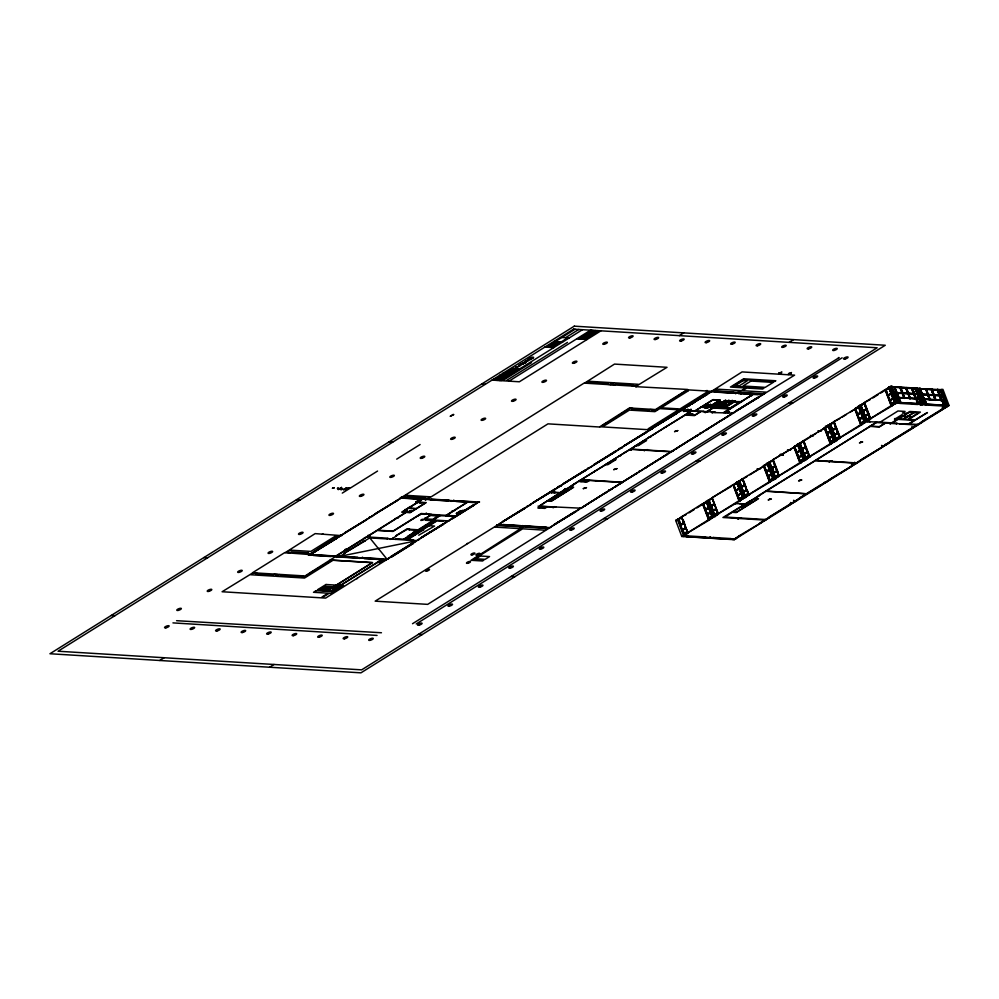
<?xml version="1.0" encoding="UTF-8"?>
<svg xmlns="http://www.w3.org/2000/svg" width="999" height="999" viewBox="0 0 999 999"><rect width="100%" height="100%" fill="white"/><g stroke="black" fill="none" stroke-linecap="round" stroke-linejoin="round"><path stroke-width="1.5" d="M684.814 411.213L687.374 409.615M172.939 622.889L377.048 635.426M341.596 489.722L341.795 488.873M346.228 487.962L343.681 489.56M348.451 488.099L345.891 489.697M329.22 589.273L330.107 588.723M415.097 534.989L410.314 534.69M425.012 525.462L434.577 526.048L418.693 535.214M416.221 623.938L842.107 357.792M590.259 331.531L590.584 330.182L509.003 381.156M556.006 506.693L552.884 507.667L554.532 506.605M682.642 410.077L679.52 411.001L682.692 410.164M690.147 409.777L687.587 411.376M707.729 404.458L703.009 407.405M708.154 411.638L705.032 412.612L725.749 400.162L707.517 411.551M711.325 407.13L719.705 401.835M345.579 549.363L347.727 549.487M565.809 488.636L567.956 488.773M333.903 487.862L333.154 488.261M462.874 510.414L457.904 513.511M565.983 490.984L565.059 490.934M412.437 519.33L412.55 519.268M415.909 501.935L418.206 500.474M692.669 413.873L690.809 415.072L688.835 414.86M724.575 401.898L722.564 403.146L725.012 401.748M510.439 373.114L512.762 371.166L510.439 373.114L508.978 371.403M728.783 403.434L729.857 403.584M527.772 360.015L526.311 360.676M610.851 384.578L606.58 384.178L607.904 383.354L590.771 382.305L589.447 383.129L586.001 382.917L588.648 381.256L613.049 382.754L610.564 384.49M514.385 368.519L507.342 372.914M528.121 360.701L528.121 360.127M692.457 413.961L690.409 413.798L692.669 413.836M729.282 411.688L727.659 412.699M518.856 365.334C517.232 366.733 521.965 365.447 520.929 364.697M446.453 515.509L449.338 515.796M554.245 492.544L551.348 492.045M723.351 405.007L725.511 405.469M526.148 360.776L525.811 361.388L527.934 360.926M423.801 513.661L426.873 513.848M719.917 404.795L722.602 404.957M686.35 532.517L683.691 533.878L687.462 531.818M711.788 516.196L708.566 518.344L711.912 516.246L710.639 512.662L707.267 514.635M714.123 514.885L717.769 512.749M739.422 499.363L742.344 497.24M747.202 494.493C740.334 498.014 752.272 493.444 746.628 490.184L743.244 492.145M717.469 512.774L714.123 514.872L717.557 512.737M740.534 498.663L742.207 497.19M769.417 480.332L772.639 478.171M775.449 476.71L778.321 474.762M799.849 461.313L803.296 459.178M807.754 452.01L809.178 455.769L805.406 457.842L808.753 455.744M830.281 442.307L833.628 440.209L830.269 442.307L828.845 438.536L832.617 436.463L829.083 427.147M834.177 435.202L838.136 433.166L839.61 436.763L835.826 438.836L839.185 436.738M834.053 440.234L830.706 442.332L833.491 440.159M861.126 423.314L864.485 421.228C854.083 426.61 869.492 421.278 862.949 417.182L859.215 419.093M864.61 416.196L868.556 414.148L870.042 417.757L866.258 419.817L869.617 417.719M894.355 402.135L891.133 404.283L894.48 402.185M493.481 380.194L504.507 373.314M546.391 347.14L575.062 329.22M515.521 367.32L519.418 366.233L515.521 367.32L516.146 368.281L516.908 367.807L516.108 366.958M494.955 380.282L505.981 373.401M547.877 347.227L556.693 341.72M528.471 359.952L526.136 361.276L527.734 360.277M496.441 380.382L507.455 373.489M522.04 363.986L523.951 363.411L522.689 364.023M529.333 359.428L531.243 358.853L529.994 359.465M549.35 347.315L558.179 341.808M565.521 337.724L578.758 329.458M512.699 371.016L511.7 371.64L511.301 370.741L514.235 370.055L511.301 370.741M497.914 380.469L508.941 373.576M513.736 370.567L517.482 368.706L513.736 370.567L517.944 369.58M550.836 347.402L559.652 341.895M499.388 380.557L510.414 373.676M552.31 347.502L567.744 337.849M500.874 380.656L582.454 329.682M503.496 380.082L531.48 362.6M506.83 380.282L567.482 342.382M338.211 488.099L337.337 488.536L338.149 488.024M578.458 338.898L592.245 330.282L588.598 331.431L596.915 331.93M580.132 338.998L593.906 330.394M581.793 339.098L595.579 330.494M583.453 339.198L597.24 330.594M343.419 489.847L346.953 487.637M585.114 339.31L598.901 330.694M345.642 489.972L349.163 487.774M600.948 330.819L519.355 381.78L491.995 380.107M342.282 493.106L377.56 471.053M396.703 459.14L420.092 444.53M252.997 572.764L222.103 591.745L325.624 598.101L386.014 560.052M285.177 552.659L315.135 533.616L340.097 535.526M322.265 534.24L322.927 533.828M340.659 535.177C335.302 537.849 345.229 535.102 340.709 535.189M401.511 497.165C396.203 499.787 406.094 497.077 401.561 497.165M310.714 554.195L311.426 554.033M335.539 538.686L336.251 538.523M341.146 535.177L341.858 535.027M365.971 519.667L366.683 519.517M371.566 516.171L372.29 516.008M396.391 500.661L397.115 500.499M401.973 497.19L584.078 383.104L636.588 386.326L635.701 386.875M584.54 383.129L614.51 364.086L667.02 367.307L636.126 386.288M310.776 554.233L314.385 552.01M314.535 551.86L339.697 536.338M341.208 535.214L344.817 533.004M344.967 532.842L370.13 517.32M371.64 516.208L375.249 513.986M375.387 513.836L400.549 498.314M311.089 554.245L314.885 551.873M339.785 536.351L314.198 551.835M341.521 535.239L345.317 532.867M370.217 517.332L344.63 532.829M371.94 516.221L375.736 513.861M400.649 498.326L375.062 513.811M402.085 497.939L402.747 497.602M325.224 555.956L326.061 555.669M679.332 335.639L683.741 332.879M159.778 660.489L164.186 657.729M421.428 498.526L422.09 498.101M419.505 500.611L416.346 501.86L419.493 500.624M408.316 508.316L402.547 511.9L410.202 512.375L415.934 508.791L407.892 508.291M408.753 508.041L417.769 502.397M403.421 511.95C404.058 510.152 410.489 510.377 405.631 512.087M419.767 503.121L421.59 502.634M336.263 555.794L364.935 537.887M366.695 536.788L395.392 518.881M397.152 517.769L405.744 512.4L401.735 512.15L417.395 502.372L425.412 502.872L416.371 508.516L408.329 508.016M334.99 556.93L305.032 575.961L252.522 572.739L284.715 552.622L309.665 554.545M336.688 555.819L365.359 537.912M367.12 536.813L377.235 530.469L392.944 531.431L421.178 513.798L455.706 515.921M395.754 518.893L377.672 530.194L393.019 531.131L421.241 513.498L431.718 514.448M397.515 517.794L406.118 512.425L410.127 512.674L426.223 502.609L417.832 502.097L421.728 499.413L416.296 503.059M428.034 498.788L547.989 423.851L599.475 427.01L629.445 407.967L655.419 409.565L687.612 389.46L636.026 386.675M407.455 512.137L409.74 511.975M408.166 511.888L411.476 510.477L409.303 512.25M331.868 560.214L311.276 572.315L304.745 577.16L301.785 576.972L303.109 576.148L299.65 575.936L298.326 576.76L281.206 575.711L282.53 574.887L279.071 574.675L276.423 576.323L304.533 578.046L332.967 560.277M336.488 557.405L338.698 556.031M344.767 553.496L338.861 557.005L356.531 558.091L357.679 557.38L339.997 556.293M365.01 540.721L369.767 537.874L386.763 558.891M421.753 513.836L417.869 515.871M423.139 513.948L423.888 513.648M424.263 514.423L426.473 513.049M426.336 514.135L427.097 513.836M359.74 558.079L360.564 557.754L336.7 556.281M392.607 538.374L396.728 535.801M407.567 529.158L395.991 535.751L406.643 529.095L423.651 530.144L408.903 529.845L409.777 529.295M425.574 518.156C425.262 519.842 417.532 521.728 422.165 519.305L449.051 520.954L445.916 521.977L447.564 520.916M425.761 518.031L430.082 515.534M425.449 520.267L443.568 521.378M395.292 539.448L396.391 538.761L413.524 539.81L412.425 540.496L392.058 539.098M319.692 590.297L320.354 589.885M416.071 530.282L421.903 530.744M432.467 519.942L439.523 515.534M320.404 590.284L325.811 586.913M412.612 532.754L416.383 530.407M433.204 519.992L440.259 515.584M407.555 536.413L417.12 530.444M418.094 529.807L431.993 521.128M322.477 589.909L324.837 588.436M417.794 530.481L403.858 539.06L408.304 539.235M418.931 529.757L432.53 521.253M323.214 589.959L327.247 587.387M404.882 539.023L418.481 530.531M419.617 529.795L433.216 521.303M323.888 589.997L327.859 587.524M405.569 539.073L419.168 530.569M420.292 529.832L433.903 521.341M324.575 590.047L328.546 587.562M406.243 539.11L419.842 530.619M420.979 529.882L434.577 521.378M325.262 590.084L329.233 587.612M406.93 539.148L420.529 530.656M421.665 529.92L435.264 521.428M325.999 590.134L329.97 587.649M407.617 539.198L421.216 530.694M422.277 530.057L436.163 521.378L431.843 521.216M330.594 587.549L331.281 587.237M446.166 515.334L467.295 502.135M326.685 590.172L330.644 587.699M408.154 539.323L422.04 530.644M467.657 502.16L445.604 515.909L429.245 515.359M327.36 590.222L331.331 587.737M327.897 590.347L332.155 587.687M332.729 587.337L372.177 562.687L330.207 560.114M332.505 587.662L372.577 562.562L330.432 559.977M332.754 587.674L333.191 587.362A5.357 1.598 -20.8 0 1 340.284 585.152L331.031 590.946M446.915 516.271L449.125 514.885M449.937 515.571L449.051 516.121L454.832 516.471M331.755 590.659L336.538 587.899L324.937 587.187M336.875 587.574L381.655 559.59M456.456 513.548L461.188 510.589L456.331 513.536L459.165 513.586M458.991 513.698L464.56 510.227M387.35 558.928L416.108 541.021M417.769 539.91L446.528 522.015M448.201 520.904L476.96 503.009M387.637 558.941L393.169 555.806M416.421 541.071L411.688 544.23M418.069 539.935L446.853 522.065M448.489 520.929L477.285 503.059M391.895 556.605L412.974 543.431M356.83 578.771L357.492 578.346M706.355 390.846L707.017 390.434M405.931 581.78L406.593 581.368M466.795 543.756L467.457 543.344M558.004 486.725L558.666 486.313M618.856 448.701L619.517 448.289M679.72 410.676L680.381 410.264M789.148 342.382L793.568 339.623M269.605 667.232L274.013 664.472M497.352 525.137L375.174 601.148L427.684 604.37L548.938 528.309M527.872 506.131L499.138 524L528.221 506.156M558.304 487.125L529.57 504.994L558.653 487.15M560.002 485.989L588.736 468.106M591.046 466.908L619.155 449.1M620.854 447.964L649.587 430.094M651.286 428.946L680.019 411.076M681.718 409.94L710.439 392.07M712.112 390.959L742.082 371.915L794.592 375.149L763.698 394.13M560.127 486.026L589.073 468.131M590.546 467.008L619.505 449.125M620.978 448.002L649.937 430.119M651.41 428.996L680.356 411.101M681.83 409.977L710.789 392.095M551.398 493.144L553.596 491.77M683.703 410.577L684.402 410.264M554.907 492.257L553.995 492.832L555.357 492.607M683.803 411.6L688.111 409.14M687.324 411.663L690.858 409.465M538.036 506.143L581.53 508.216L578.409 509.228L580.107 508.129M564.348 490.059L560.277 492.607L551.098 492.032M539.81 505.656L580.968 479.932L622.315 482.517M691.033 411.151L581.406 479.657L622.702 482.267M540.172 505.681L544.655 502.622M550.349 499.325L569.505 487.35L572.802 487.562L551.411 500.924L547.739 500.699M605.881 464.622L594.043 471.765M644.78 450.224L630.357 449.338L624.475 452.759M636.313 445.616L630.794 449.063L645.217 449.937M685.701 414.76L691.458 411.176M582.517 480.032L579.87 481.68L586.888 482.117L589.535 480.469M552.422 499.15L566.158 490.559M629.395 449.937L631.905 449.425L629.482 449.887M688.586 414.935L690.459 413.836M695.067 410.789L713.074 399.637L720.167 400.075L707.554 407.954L704.757 407.792L710.314 404.32M695.441 410.814L713.036 399.825M704.982 407.804L710.689 404.333M547.502 506.73L544.855 508.379L537.824 507.954L540.471 506.293L553.721 507.117M700.237 411.713L694.505 415.297L685.326 414.735M700.611 411.738L694.43 415.596L684.889 415.01M707.329 407.942L719.942 400.062M703.596 411.313L690.172 411.101L712.299 411.85L711.413 412.4M520.229 526.935L522.427 525.561M721.665 401.923L713.161 407.392M595.754 480.844L597.24 480.931M707.142 411.538L710.888 409.19M737.974 392.245L740.621 390.597L716.221 389.098L713.573 390.746L738.423 392.407M523.076 527.022L471.041 560.289L482.505 560.988L483.828 560.164L473.476 559.527L522.652 528.808L544.83 530.169L547.477 528.521L522.627 526.848M723.413 401.81L721.428 403.059L722.464 403.309M717.382 405.931L716.271 406.618L718.406 405.994M738.398 392.932L737.574 393.269L762.112 394.393L737.986 393.007M725.786 400.999L729.357 400.874L718.381 407.729M738.623 393.706L740.833 392.332M720.192 405.544L722.389 404.17M726.723 401.461L728.933 400.087M718.756 407.754L729.732 400.899L732.292 401.398M723.626 405.756L725.836 404.383M730.157 401.673L732.367 400.299M712.225 413.074L714.435 411.7M730.706 402.122L728.308 403.621L729.832 403.796M714.859 412.612L733.678 413.161L730.544 414.185L732.192 413.111M724.824 406.381L722.552 406.968L725.386 406.268M729.882 403.571L731.867 402.335M778.608 373.963L780.231 372.939M780.231 372.939L781.867 371.928M734.29 401.898L725.024 407.679L730.219 408.004L739.485 402.222L733.815 401.81M735.988 401.948L740.746 401.81M540.009 527.047L533.841 526.873M723.563 412.537L753.533 393.868M742.22 401.173L753.87 393.881M724.312 412.587L742.532 401.198L741.82 401.148M725.411 412.649L727.584 411.426M725.661 412.575L729.495 411.563L727.634 412.787M788.223 374.55L791.483 372.515M548.164 527.897L548.913 527.597L524.912 526.123M550.262 527.172L579.02 509.265M609.452 490.259L581.256 508.166M611.176 489.148L639.884 471.253M641.608 470.142L670.304 452.235M672.04 451.123L700.736 433.229M702.472 432.117L731.168 414.223M732.829 413.099L761.588 395.204M381.443 632.754L176.573 620.691M550.549 527.197L579.345 509.315M580.844 508.166L584.665 505.969M585.077 505.669L591.458 501.498M592.057 501.311L598.389 497.177M598.988 496.978L605.369 492.819M606.156 492.495L609.765 490.284M611.276 489.16L636.388 473.439M615.509 486.65L622.265 482.48M622.477 482.292L628.821 478.159M629.407 477.972L636.163 473.788M636.588 473.489L640.197 471.266M645.516 467.944L641.982 469.942M645.928 467.644L652.697 463.461M652.909 463.286L659.615 459.14M659.839 458.953L666.595 454.782M667.007 454.47L670.616 452.26M672.127 451.136L675.948 448.938M676.36 448.638L683.116 444.455M683.341 444.28L689.672 440.147M690.272 439.947L697.027 435.764M697.439 435.464L701.048 433.254M702.559 432.13L706.368 429.932M706.793 429.62L713.548 425.449M713.761 425.262L720.104 421.128M720.691 420.941L727.459 416.758M727.871 416.458L731.48 414.235M733.116 413.124L761.912 395.254M611.688 489.16L611.313 489.098M701.111 433.279L700.399 433.441M731.543 414.273L730.831 414.435M780.569 454.607L783.216 454.92M732.804 539.597L736.051 538.586L734.29 539.685L681.78 536.463L675.661 520.367L678.908 519.355M687.986 533.179L681.405 516.908L702.484 503.733L703.621 503.958L706.805 501.985M709.34 500.337L706.093 501.348L712.437 517.619M718.418 514.173L711.837 497.889L732.916 484.727L734.053 484.952L737.225 482.967M743.281 498.626L736.525 482.342L739.76 481.331M748.838 495.154L742.269 478.883L764.31 465.771M768.718 462.225L774.824 478.321L776.31 478.421L774.55 479.52L773.064 479.433L766.945 463.336L770.192 462.325M794.68 446.603L800.848 462.862L778.808 475.974L772.689 459.865L794.729 446.765M799.138 443.219L805.256 459.315L806.73 459.403L804.969 460.502L803.496 460.414L797.377 444.318L800.624 443.306M809.702 457.142L803.121 440.859L825.162 427.747M829.57 424.213L835.688 440.309L837.162 440.397L835.401 441.496L833.915 441.408L827.809 425.312L831.056 424.3M840.122 438.124L833.553 421.853L855.594 408.741M861.2 405.719L860.002 405.194L858.228 406.293L864.347 422.39L867.781 421.391M870.129 419.093L863.973 402.834L885.052 389.672L886.063 389.847M888.66 387.287L891.907 386.276L898.026 402.372L896.253 403.471L894.779 403.384L888.66 387.287L891.907 386.276M763.598 465.721L767.394 463.361L773.513 479.458L769.717 481.83L763.598 465.721L767.282 463.773M858.678 406.331L854.882 408.691L861.001 424.787L864.797 422.427L858.94 406.93L854.932 408.803M678.196 519.418L681.867 517.082M703.071 503.883L706.318 501.51M708.628 500.412L712.524 497.939M733.503 484.877L737.387 482.392L742.994 497.152M739.06 481.406L742.944 478.921M763.923 465.859L767.819 463.386M769.48 462.387L773.376 459.915L777.959 471.99M794.355 446.853L798.251 444.368L803.858 459.128M805.644 458.091L800.012 443.269L803.808 440.896M824.787 427.847L828.671 425.362M830.344 424.375L834.227 421.89L839.834 436.65M855.206 408.828L858.878 406.493M860.763 405.357L864.659 402.884M889.535 387.337L885.638 389.822L891.37 404.52M678.333 519.48L681.73 517.507M686.325 514.497L681.405 516.908M688.96 512.849L694.23 509.552M696.865 507.904L706.593 501.973M708.753 500.462L712.15 498.501M731.243 486.426L711.837 497.889M733.628 484.927L737.025 482.954L738.536 486.925M739.185 481.456L742.582 479.483L744.929 484.84M744.542 478.121L747.177 476.473M749.812 474.825L767.457 463.948M769.617 462.45L773.014 460.477M793.418 447.577L772.689 459.865M794.48 446.903L797.876 444.93M800.037 443.431L803.433 441.458M805.394 440.097L815.933 433.516M818.568 431.868L823.838 428.571M824.912 427.897L828.308 425.924M833.865 422.452L830.469 424.425L834.065 422.465M839.784 418.618L833.553 421.853M842.419 416.97L846.365 414.498M850.324 412.025L854.27 409.565M855.344 408.891L858.516 406.905M864.297 403.446C858.153 403.084 862.624 415.122 866.083 408.728L866.633 408.803M870.204 399.6L863.973 402.834M872.839 397.964L878.109 394.667M880.743 393.019L884.702 390.547M889.16 387.899C880.331 392.482 891.158 388.224 888.885 387.45L895.429 403.571M677.659 520.129L678.358 519.83M708.341 500.387L711.925 498.476M742.407 479.308L738.773 481.381M803.646 441.471L799.912 443.381M824.5 427.809L828.508 425.936M860.976 405.606L864.497 403.459M891.795 387L891.071 386.925M893.918 387.212L894.754 386.813M891.283 387.312L894.492 387.063L890.921 387.025M771.628 467.732L775.349 465.834M802.047 448.726L805.781 446.828M836.213 427.809L832.904 429.745M857.354 414.173L861.076 412.275L857.404 414.61L859.165 419.255L862.811 417.132M714.16 503.783L711.151 505.944M739.035 488.249L736.013 490.409M744.592 484.777L741.57 486.938M769.467 469.243L766.445 471.403M775.024 465.771L772.052 467.769M799.887 450.224L796.877 452.385M805.444 446.753L802.472 448.751M830.319 431.218L827.297 433.379M835.876 427.747L832.854 429.907M860.751 412.212L857.304 414.348L855.768 408.916M866.308 408.741L863.286 410.901M891.17 393.194L888.161 395.354M900.024 387.749L900.611 387.162L904.782 398.139M683.94 522.814L680.394 525.212L682.205 529.682L685.938 527.772L681.555 517.332M708.815 507.267L705.694 509.69M709.178 500.487L710.764 505.756L714.372 503.796L710.826 506.193L712.637 510.664L716.233 508.716L712.587 510.839M739.235 488.261L736.251 490.734M769.667 469.255L766.683 471.728M775.224 465.784L772.239 468.256M802.659 449.25L805.656 446.765M833.091 430.232L836.076 427.759M866.508 408.753L862.961 411.138L866.695 409.24L863.099 411.201L864.772 415.621L860.863 405.244M900.723 387.437L899.987 387.849L901.997 393.144L902.846 392.844L900.324 387.874L904.407 388.124M680.519 525.262L684.128 523.301L680.731 525.274M710.951 506.256L714.547 504.295L711.151 506.268M735.826 490.709L739.422 488.748L736.026 490.721L737.724 495.142M741.383 487.237L744.979 485.277L741.583 487.25L743.281 491.67M766.258 471.703L769.63 469.73M771.815 468.231L775.411 466.271L772.015 468.244L773.713 472.664M796.678 452.684L800.286 450.736L796.89 452.697M802.234 449.213L805.881 447.102M827.11 433.678L830.706 431.718L827.309 433.691M832.666 430.207L836.263 428.246L832.866 430.219M857.542 414.672L861.188 412.55M887.961 395.654L891.57 393.706L888.173 395.666M709.003 507.767L705.594 509.74L707.292 514.16M766.458 471.715L769.854 469.742M802.447 449.225L805.843 447.265M857.741 414.685L861.138 412.712M893.368 392.982L896.677 392.844M915.908 399.163L911.55 388.186L912.237 387.887L918.356 403.983L921.54 404.17L915.421 388.074L891.383 386.601L895.004 396.253L893.993 392.782M895.953 392.769L896.865 392.37L894.704 387.362L900.261 387.687L902.247 392.994L896.715 392.657M896.977 392.482L897.926 396.815M896.14 393.269L896.965 392.644L914.26 393.656M896.54 393.181L897.164 392.982L898.85 397.402L898.039 398.064M906.38 387.525L910.039 398.801L905.693 387.824L910.039 398.801M905.756 388.199L906.48 387.799M773.488 472.652L777.222 470.741M803.92 453.633L807.642 451.735M838.074 432.729L834.764 434.652M864.772 415.621L868.506 413.711M685.801 527.722L682.579 529.87M710.676 512.187L707.454 514.335M741.108 493.169L737.886 495.317M743.019 491.82L746.665 489.697L743.481 491.683M767.881 476.286L771.528 474.163M777.085 470.691L773.913 472.677M798.313 457.28L801.96 455.157L798.788 457.13M807.517 451.685L804.345 453.658M828.745 438.261L832.392 436.138L828.783 438.099L826.985 433.628L830.519 431.231L826.922 433.191L825.336 427.922M837.949 432.667L834.727 434.815M868.368 413.661L865.146 415.809M893.243 398.126L890.022 400.274M682.255 530.119L686.038 528.046L687.012 530.619M707.13 514.572L710.913 512.512M737.562 495.566L741.333 493.506M807.329 451.985L803.97 454.07L807.504 452.16M859.277 419.53L862.624 417.432M864.834 416.059L868.606 413.986L865.072 404.67M889.697 400.512L893.056 398.426M682.392 530.169L685.789 528.196M716.221 509.19L712.474 511.251M737.687 495.616L741.083 493.656L742.432 497.202L738.985 499.338M768.119 476.61L771.515 474.637M777.072 471.166L773.676 473.139L777.322 471.016M801.947 455.631L798.201 457.679M832.367 436.625L828.621 438.673M834.527 435.114L837.924 433.154M859.402 419.58L862.799 417.607M864.959 416.108L868.356 414.135M889.834 400.574L893.231 398.601M681.942 529.982L685.564 528.184M716.47 509.04L712.687 511.101L715.996 509.178M807.704 452.172L803.758 454.208M829.395 438.611L832.155 436.6M859.053 419.667L862.999 417.619M889.485 400.649L893.431 398.613M899.624 401.561L896.94 401.411L895.853 397.689M902.184 393.631L902.909 393.219M902.522 393.656L904.707 397.752L903.983 398.164M911.887 388.586L915.346 388.336L914.797 388.761M897.939 397.802L895.641 397.302M914.172 388.861L917.419 387.849L923.538 403.946L921.777 405.045L920.291 404.957L922.052 403.846L915.946 387.749M907.766 393.494L908.491 393.082M683.691 533.878L687.137 531.743M708.566 518.344L712.012 516.208M744.542 495.866L747.989 493.731M774.974 476.848L778.421 474.712M805.406 457.842L808.853 455.706M835.826 438.836L839.272 436.7M860.701 423.289L864.147 421.153M866.258 419.817L869.704 417.682M891.133 404.283L894.58 402.147M908.091 393.681L908.615 393.206L906.093 388.224L910.239 388.474M940.933 399.45L937.062 389.747L937.761 389.448L943.868 405.544L947.052 405.744L940.933 389.647L916.395 388.486L917.082 388.174M684.115 533.903L687.337 531.755M712.337 516.271L708.99 518.369L702.971 503.608L709.502 519.73M717.894 512.799L714.547 514.897L708.953 500.162M742.769 497.265L739.035 499.163M748.189 493.743L744.967 495.891L739.372 481.156M773.201 478.259L769.842 480.344L764.247 465.621M800.274 461.338L803.071 459.165M805.831 457.867L809.178 455.769M836.25 438.861L839.61 436.763M870.042 417.757L866.682 419.842L860.663 405.082L867.207 421.203M891.558 404.308L894.904 402.21M907.954 393.993L908.678 393.581M908.291 394.006L910.476 398.114L909.752 398.526M916.545 388.861L917.194 388.449M896.69 401.561L899.974 401.523L899.362 401.723M940.346 390.222L916.582 388.499L917.307 388.561M896.665 401.673L899.974 401.523M681.78 536.463L896.54 402.285L949.05 405.507L942.931 389.41L941.458 389.323L947.576 405.419L945.803 406.518L947.289 406.605M743.081 498.464L739.285 500.836L733.179 484.74L736.962 482.367L742.794 497.352M904.37 397.739L902.609 394.742M688.211 533.041L684.415 535.414L678.096 519.155L684.215 535.252M709.29 519.867L713.074 517.507M718.631 514.035L714.847 516.396L708.528 500.137M743.506 498.489L739.71 500.861L733.391 484.602L739.997 500.874L717.956 513.986M745.266 497.39L749.063 495.017M770.142 481.855L773.938 479.483L768.331 464.722M779.495 476.011L775.699 478.384L769.38 462.112L775.499 478.209M804.357 460.464L800.574 462.837L794.455 446.74M806.131 459.365L809.914 456.993L804.32 442.245M830.993 443.831L834.789 441.458L831.218 432.067M840.346 437.987L836.55 440.359L830.444 424.263M865.221 422.452L861.425 424.825L855.306 408.716M866.982 421.353L870.778 418.981L865.171 404.22M891.857 405.806L895.641 403.434M919.43 388.773L920.079 388.361L926.198 404.458L923.014 404.27M683.254 536.55L685.027 535.452L682.479 528.746M920.266 388.374L916.795 388.886M919.979 389.073L922.502 394.056L921.59 394.455M913.635 393.856L914.36 393.444M913.748 393.968L914.659 393.569M869.53 421.853L870.216 421.541L866.108 421.291L860.002 405.194M900.998 402.697L899.05 397.565L897.901 398.276L899.849 403.409L900.998 402.697L918.68 403.783L916.732 398.651L915.584 399.363M914.847 394.068L917.269 394.38L918.918 398.813L898.588 397.565M916.932 394.168L913.823 394.343L915.496 398.763L916.12 398.564L898.813 397.502M926.235 389.011L922.739 389.248M918.805 394.18L917.806 389.885M875.948 421.903L875.062 422.452L885.126 423.064L879.395 426.648L870.591 426.111L876.385 422.527M758.89 495.641L732.629 512.05L736.3 512.275L757.692 498.913L754.395 498.701L748.513 502.122M875.961 422.502L815.684 460.414L830.107 461.301M921.652 394.83L922.464 394.155L942.594 395.454L940.583 390.159L937.899 390.01M922.065 394.742L939.872 395.492M742.632 507.067L749.238 502.934M915.796 398.888L916.52 398.489M922.177 394.867L924.362 398.963L923.825 399.388C931.905 406.069 914.51 401.698 925.499 403.084L922.689 402.909M931.205 389.398L931.892 389.086M931.28 389.772L932.005 389.36M916.707 398.976L919.13 399.288L920.454 402.847L917.794 402.684M880.107 422.152L897.964 410.989L905.057 411.426L902.447 413.049L906.892 413.324M918.68 398.963L919.305 398.763L916.495 398.589M920.454 399.175L923.963 399.051L919.754 388.686M927.522 394.705L928.246 394.305M920.641 399.188L919.505 394.355M927.634 394.817L928.358 394.418M927.709 395.204L928.433 394.792M928.546 394.905L932.117 395.467M933.403 395.179L934.127 394.767L931.605 389.797L937.137 390.134L937.949 389.46L944.055 405.557M937.137 390.134L938.049 389.735M920.329 403.109L918.031 402.634L918.031 404.308L912.424 387.887L911.625 388.561L913.136 392.532M944.192 405.344L926.523 404.258L925.374 404.982L943.044 406.056L944.192 405.344L942.244 400.212L924.574 399.125L923.426 399.85L924.887 403.696M924.437 399.338L921.103 399.425M940.284 390.06L940.933 389.647M918.68 403.783L917.532 404.495L899.849 403.409M920.216 402.997L918.019 402.622M895.616 418.668L902.222 414.535M933.291 395.067L934.015 394.655M934.015 395.129L933.478 395.554L935.151 399.975L935.776 399.775M707.292 538.024L710.539 537.012L708.778 538.111M739.485 517.919L737.724 519.018L740.971 518.006M892.407 422.914L898.076 419.368L914.122 420.354M929.382 399.625L930.219 399.325M893.106 422.952L889.859 423.963L909.864 411.476L920.379 412.112L908.703 419.418L915.009 419.805M930.106 399.687L925.948 388.723L929.607 400.012L930.294 399.7L926.123 388.736L926.772 392.083M922.689 404.595L916.907 388.161M904.107 416.458L904.794 416.146L903.358 416.059L909.452 412.25L913.71 412.562M910.638 412.375L911.338 412.063M939.147 395.429L939.872 395.017M940.171 395.142L939.372 395.816L942.544 396.004M914.222 412.237L903.271 419.081L898.95 418.818L902.921 416.333L904.295 416.471M914.584 412.262L903.645 419.105L907.966 419.368L911.925 416.895L910.426 416.845L912.374 416.62L918.468 412.812L914.085 412.587M896.303 423.751L897.189 423.201L875.761 421.89M935.451 400.099L934.315 395.254L928.283 395.067M942.444 395.729L940.134 395.242M941.52 400.012L939.634 395.554M941.095 400.936L942.244 400.212M944.305 400.649L942.007 400.149M944.38 401.024L944.917 400.599L921.253 399.15M945.841 404.682L943.543 404.195L946.353 404.37M764.997 519.48L763.236 520.579L764.722 520.679L949.05 405.507M917.144 424.425L915.384 425.524L916.857 425.624M735.102 538.523L738.898 536.151M759.977 522.989L763.76 520.616M765.609 519.517L769.392 517.145M790.471 503.983L794.267 501.61M795.953 500.499L799.737 498.126M820.816 484.965L824.612 482.592M826.535 481.506L852.11 466.009M851.41 465.959L855.206 463.586M856.967 462.487L882.529 446.99M881.842 446.953L885.638 444.58M887.312 443.469L891.108 441.108M912.187 427.934L915.983 425.562M917.744 424.463L921.54 422.09M942.619 408.928L946.403 406.556M735.526 538.548L739.322 536.176M760.401 523.014L764.185 520.641M766.033 519.542L769.817 517.17M790.896 504.008L794.692 501.635M796.378 500.524L800.162 498.164M821.24 484.99L825.037 482.617M887.736 443.506L891.533 441.133M912.611 427.959L916.408 425.586M918.168 424.488L921.965 422.115M943.044 408.953L946.827 406.581M734.24 539.685L764.66 520.666M826.972 481.53L830.756 479.158M855.631 463.623L830.069 479.12M857.392 462.512L861.188 460.152M886.063 444.605L860.489 460.102M519.018 365.234L520.192 364.76M728.958 400.986L725.012 400.624M732.392 401.198L729.332 400.886M418.181 500.611L420.092 500.437M730.556 402.322L731.88 402.322M730.669 402.272L732.479 402.147M348.776 487.899L349.55 487.649M345.254 490.109L346.029 489.847M690.471 409.59L691.246 409.34M686.95 411.8L687.712 411.538M530.744 358.241L533.678 357.33L531.456 358.291M523.451 362.799L526.386 361.888L524.15 362.849M340.547 489.66L342.844 488.936M752.534 394.455L753.371 394.205M564.835 488.861L565.596 488.636M567.794 489.048L568.556 488.823M517.482 368.706L511.338 369.942M510.164 370.679L515.247 369.618M515.971 369.655L518.931 368.956M340.372 556.243L415.434 540.983M689.16 405.869L689.972 405.357M580.082 480.494L582.442 480.032M405.544 510.726L404.008 511.763L407.068 510.976M530.182 359.19L530.819 359.116M522.889 363.748L523.526 363.673M529.957 359.278L530.631 359.215M522.664 363.836L523.339 363.773M529.732 359.353L530.419 359.315M522.44 363.911L523.126 363.873M724.013 406.181L722.19 407.043L723.8 407.255M722.377 403.184L720.816 403.246M723.426 401.798L724.6 401.823M521.116 364.51L518.843 365.834L520.429 364.835M565.759 488.786L566.683 488.848M561.825 337.487L569.23 337.949M576.798 338.798L587.15 339.435M838.511 357.567L839.148 357.605L412.525 623.713M553.733 341.533L562.612 342.083M544.917 347.04L553.796 347.59M778.87 372.864L781.605 373.027M788.486 373.451L791.22 373.614M894.854 387.075L912.162 388.149M900.574 387.724L906.031 388.037M906.343 388.074L911.887 388.399M912.387 388.449L915.072 388.599L917.057 393.906L914.397 393.743M917.045 388.736L919.729 388.886L923.576 399.101L920.916 398.938L919.679 395.604M920.216 388.923L925.773 389.248L927.759 394.555L922.227 394.218M926.085 389.285L931.543 389.61M931.855 389.635L937.399 389.96M513.399 368.456L505.656 372.814L513.686 368.469L519.168 368.806L512.125 373.214L506.63 372.877M893.768 392.395L896.578 392.57M919.28 393.968L922.089 394.13M893.543 392.457L896.228 392.607M902.584 393.007L908.041 393.331M921.74 394.168L919.055 394.018L917.569 390.035M928.096 394.58L933.553 394.905L931.393 389.41M897.052 392.869L914.36 393.931M914.734 393.956L917.544 394.118L918.256 397.864M919.392 394.23L922.202 394.405M893.718 392.944L896.403 393.094M896.902 393.144L902.459 393.469L904.107 397.902M902.771 393.506L908.228 393.818M908.528 393.856L914.085 394.18L915.746 398.613M919.242 394.518L921.927 394.667M922.414 394.705L927.971 395.03L929.632 399.475M934.053 395.429L939.597 395.754M940.096 395.791L942.781 395.941L944.455 400.362M896.665 393.294L899.425 393.469M503.021 373.214L511.9 373.763M924.325 399.063L941.632 400.137M895.404 397.365L898.089 397.515M895.741 397.577L904.595 398.126L900.424 387.15L902.309 393.269M907.567 398.301L919.405 399.038L916.208 399.288M895.591 397.864L898.413 398.089M929.607 400.012L927.734 394.617M941.957 400.711L944.642 400.861L945.991 404.408L943.306 404.258M893.368 398.176L889.647 400.075L887.836 395.604L891.383 393.206L887.774 395.167L886.188 389.897M893.006 398.589L889.934 389.135M499.925 375.149L508.803 375.699M687.062 389.797L711.101 391.283M712.474 391.433L736.6 392.832M896.99 403.009L900.174 403.209L894.217 387.312L891.533 387.162L893.031 391.133M922.514 404.583L925.686 404.782M943.368 405.856L946.54 406.056M712.212 391.708L735.913 393.169M493.756 379.008L501.161 379.458M891.183 404.12L890.259 400.599M749.799 395.704L751.648 395.816M864.585 403.396L866.083 408.728M748.401 397.028L749.038 396.915M481.68 384.016L485.377 384.24M788.96 402.884L792.657 403.109M712.811 399.812L719.68 400.224M712.811 399.962L719.305 400.362M732.766 401.099L734.015 401.173M741.046 401.623L734.128 401.61M724.562 400.899L728.858 401.186M729.22 401.211L733.578 401.461M723.463 401.586L724.999 401.698M717.195 401.685L722.002 401.973M716.495 402.36L720.566 402.609M695.379 401.885L692.07 403.946M715.446 403.022L719.505 403.271M714.385 403.683L718.456 403.933M713.323 404.345L717.394 404.595M718.468 404.707L722.826 404.957M723.189 404.982L727.484 405.257M908.054 416.346L907.542 416.67M904.47 416.358L907.317 416.421M907.904 416.571L910.763 416.633M718.031 404.982L722.314 405.269M722.689 405.294L727.035 405.544M705.406 404.583L709.477 404.832M712.262 405.007L716.333 405.257M717.27 405.769L718.868 406.031L715.671 406.768M704.345 405.244L708.416 405.494M711.213 405.669L715.272 405.919M703.296 405.906L707.354 406.156M710.152 406.331L714.223 406.581M864.51 415.921L865.259 416.084M702.235 406.568L706.305 406.818M709.09 406.993L713.348 407.38M714.06 407.467L723.076 408.017L735.489 400.761L723.813 408.067L730.119 408.454M700.799 407.205L707.667 407.629M713.186 408.017L730.044 409.003M705.244 407.629L707.592 407.779M710.489 409.165L711.263 409.215M870.092 418.931L892.132 405.831L891.17 405.769L885.052 389.672M866.308 419.655L865.384 416.133M682.667 408.716L684.515 408.828M918.618 424.513L909.202 423.938L927.422 412.55L908.453 423.888L899.562 423.951L916.258 424.975M682.517 410.152L690.871 410.664M712.112 411.963L715.546 412.175M869.892 421.753L875.586 422.003M682.005 410.464L690.359 410.976M703.159 411.588L706.293 411.788M711.613 412.287L715.047 412.5M867.082 421.703L869.704 421.865M891.183 423.139L885.501 423.089L879.32 426.948L869.779 426.361M896.665 423.651L899.887 423.751M892.219 423.501L896.49 423.763M864.997 422.589L858.453 406.468M860.751 423.126L859.827 419.605M687.849 412.512L689.697 412.624M833.591 422.003L837.637 431.568M834.153 422.415L835.651 427.734M727.672 416.408L705.993 429.945M686.925 414.011L665.272 427.272M727.097 416.571L728.059 416.633M871.84 425.362L758.503 495.629L759.315 495.666M827.809 425.312L829.282 425.399M828.496 425.611L834.565 441.595M817.981 430.769L821.353 431.093M834.078 434.927L838.173 432.992L839.635 436.838M666.37 426.585L654.907 433.741M706.018 429.745L706.98 429.795M839.659 437.949L861.7 424.837L860.738 424.775L854.632 408.678M828.521 438.399L829.17 438.286M888.198 443.531L884.952 444.543L886.425 444.63M599.924 426.735L649.475 429.782M803.121 440.859L804.083 440.921M803.733 441.421L805.231 446.74M656.006 433.054L634.84 446.278M697.24 435.414L675.574 448.951M696.665 435.576L697.627 435.639M797.377 444.318L798.863 444.405M798.064 444.617L804.145 460.614M797.664 444.917L794.068 446.828M649.138 436.725L650.998 436.838M644.318 440.359L646.54 440.497L638.161 445.729L635.938 445.591M787.549 449.775L790.609 449.962M796.915 452.222L800.099 450.237L797.102 452.722M801.66 455.182L803.658 459.328M802.197 455.482L798.413 457.542L801.722 455.619M783.428 454.782L780.057 454.458L782.904 454.982M675.586 448.751L676.548 448.813M809.24 456.955L831.28 443.843L830.319 443.793L824.2 427.684M798.089 457.417L798.738 457.305M857.766 462.537L854.52 463.548L856.006 463.636M646.703 450.037L670.741 451.511M831.593 461.388L855.631 462.862M646.253 450.312L670.292 451.785M829.669 461.575L815.246 460.689L766.295 491.008L806.755 493.806L765.858 491.296L754.832 498.426L758.503 498.651L736.238 512.574L732.192 512.325L725.062 517.032L766.483 519.567M831.143 461.663L855.181 463.136M618.706 449.3L619.368 449.175M772.789 460.464L769.205 462.362M666.808 454.42L645.142 467.969M800.786 462.699L794.255 446.578M851.635 465.821L851.535 464.485M625.574 452.06L604.407 465.284M666.233 454.595L667.195 454.645M800.848 462.862L799.887 462.799L793.768 446.703M766.945 463.336L768.431 463.424M767.644 463.636L773.713 479.62M618.718 455.731L620.566 455.844M389.073 441.87L392.769 442.107M696.353 460.739L700.049 460.964M613.898 459.365L616.108 459.503L607.729 464.735L605.519 464.597M769.792 469.305L766.495 471.241M757.13 468.793L760.177 468.981M776.847 471.153L773.326 473.226M771.665 474.213L768.356 476.148M771.765 474.488L767.994 476.56L771.29 474.625M645.154 467.757L646.116 467.819M779.27 476.148L772.726 460.027M767.669 476.423L768.306 476.311M827.334 481.555L824.1 482.554L825.574 482.654M588.274 468.319L588.948 468.194M742.269 478.883L743.231 478.946M770.366 481.718L763.823 465.584M595.154 471.078L573.613 484.278L574.375 484.328M635.814 473.601L636.775 473.663M736.525 482.342L737.999 482.43M741.62 486.775L744.792 484.79L741.807 487.262M739.372 488.311L736.063 490.247M746.79 489.76L744.755 485.264M746.89 490.034L743.119 492.095L746.415 490.172M580.007 480.544L581.568 480.581L580.968 479.932M742.794 491.958L743.443 491.845M741.233 493.231L737.924 495.154M740.871 493.643L737.237 495.429M575.087 483.616L569.942 487.075L573.613 487.3L551.348 501.223L547.302 500.974M614.735 486.775L615.696 486.825M748.376 494.98L770.416 481.868L769.455 481.805L763.348 465.709M571.403 485.551L573.251 485.664M745.491 497.252L738.948 481.131M796.915 500.561L793.668 501.573L795.142 501.66M742.632 498.439L745.878 497.427L744.405 497.34L738.286 481.243M609.215 490.384L609.115 490.472M565.222 488.748L568.169 488.936M605.956 492.445L584.29 505.981M790.696 503.846L790.596 502.497M568.294 490.347L563.786 490.034L561.051 492.132M605.382 492.607L606.343 492.669M739.997 500.874L739.035 500.824L732.916 484.727M753.283 501.66L749.238 501.411L745.167 503.958L739.585 503.621L744.717 504.245L722.926 517.507L738.611 518.469M564.647 490.472L567.669 490.659M563.836 490.984L566.858 491.158M563.024 491.483L566.033 491.67M562.2 491.995L565.222 492.182M561.388 492.507L564.41 492.694M706.967 501.411L702.747 503.746L708.865 519.842L712.649 517.482L707.042 502.722M735.951 503.396L735.451 503.721M735.813 503.621L739.41 503.733M550.599 492.345L559.827 492.882L543.556 503.309M560.576 493.019L563.586 493.206M559.752 493.531L562.774 493.718M558.941 494.043L561.962 494.218M558.129 494.542L561.138 494.73M557.305 495.054L560.327 495.242M556.493 495.566L559.515 495.754M553.184 497.627L556.206 497.814M708.94 507.33L705.631 509.253M552.372 498.139L555.394 498.326M551.56 498.651L554.582 498.838M715.933 508.741L717.931 512.887M550.736 499.163L551.635 499.213M705.594 509.415L708.603 507.255L707.08 503.284M705.818 509.752L708.778 507.754L710.476 512.175M712.362 510.976L713.011 510.864M710.801 512.237L707.504 514.173M710.439 512.649L706.917 514.722M584.303 505.781L585.264 505.844M714.16 514.71L713.249 511.188M706.805 514.448L707.554 514.61M402.322 497.664L426.461 499.05M427.847 499.238L451.973 500.624M453.359 500.799L477.485 502.185M401.91 497.927L425.986 499.375M427.422 499.5L451.511 500.936M452.934 501.061L477.023 502.509M740.084 518.556L764.123 520.029M712.212 517.445L715.446 516.433L713.973 516.346L707.854 500.249M681.505 517.494L678.758 519.505L680.344 524.775L683.716 522.802L680.719 524.962M397.103 500.699L375.587 513.873M760.651 523.026L738.611 536.138L739.572 536.201M415.971 501.998L417.445 502.085M675.661 520.367L677.147 520.454M296.466 499.737L300.162 499.962M409.453 506.68L411.301 506.793M603.746 518.606L607.442 518.831M462.574 510.439L464.06 510.539M460.714 510.889L463.249 511.038M459.902 511.401L462.425 511.55M451.76 511.188L453.608 511.301M459.078 511.913L461.613 512.062M458.266 512.412L460.801 512.574M404.92 509.515L406.768 509.627M457.455 512.924L459.977 513.086M445.791 515.784L449.238 515.996M687.524 533.004L709.565 519.892L708.603 519.83L702.484 503.733M683.741 533.716L682.816 530.194M424.837 518.106L426.049 518.056M685.027 535.452L683.541 535.352L677.434 519.255M499.4 524.55L523.488 525.998M684.29 535.914L687.462 536.101M705.144 537.187L708.316 537.387M709.802 537.474L712.986 537.674M730.656 538.761L733.84 538.948M499.338 524.762L502.072 524.925M502.472 524.95L508.091 525.299M508.329 525.312L513.898 525.649M514.135 525.661L519.755 526.011M520.142 526.036L522.902 526.211M524.85 526.323L527.597 526.498M527.996 526.523L533.603 526.86M539.66 527.235L545.267 527.572M545.666 527.597L548.414 527.772M498.938 524.875L523.064 526.261M524.45 526.436L548.576 527.822M683.778 536.226L686.962 536.426M704.632 537.512L707.816 537.699M709.29 537.787L712.474 537.986M730.144 539.073L733.328 539.273M366.67 519.717L345.017 533.054M407.342 529.295L409.565 529.433M367.819 535.439L369.667 535.551M387.125 538.798L390.584 539.01M412.637 540.359L416.096 540.571M336.238 538.723L314.585 552.06M344.992 549.475L347.952 549.65M334.902 556.168L310.976 554.745M385.926 559.303L362 557.879M310.502 555.057L334.64 556.443M336.026 556.63L360.152 558.016M361.538 558.191L385.664 559.577M382.043 559.665L364.373 558.578L365.522 557.854L383.191 558.941L331.618 590.983L319.98 590.272L325.399 586.888L337.038 587.599M381.106 560.064L384.19 560.252L380.519 562.549L377.435 562.362M203.858 557.592L207.555 557.817M511.138 576.46L514.835 576.685M325.799 587.037L336.426 587.562M327.11 587.474L332.018 587.774M324.3 588.661L329.995 589.01M320.691 589.835L328.047 590.259M319.742 590.072L332.08 590.684M111.251 615.446L114.947 615.671M418.531 634.315L422.227 634.54M825.474 426.086L828.321 426.598M810.489 435.452L813.336 435.976M630.357 449.338L630.956 449.975M512.612 370.829L513.349 372.452M511.938 372.165L512.35 373.064M510.626 370.704L511.263 372.115M940.758 389.635L946.865 405.731M940.434 389.96L946.041 404.72M940.246 389.947L945.878 404.757M937.574 389.435L941.745 400.399M937.437 389.772L939.385 395.267L933.865 394.93L931.78 389.46M939.759 397.015L940.596 399.225M942.744 407.455L943.256 408.816M942.319 407.417L942.831 408.791M931.717 389.073L936.063 400.062M933.978 395.242L935.726 399.85M933.59 395.192L935.389 399.825M931.73 390.759L932.879 393.806M933.503 395.454L935.376 400.362M931.78 391.096L932.779 393.743M924.574 399.125L926.523 404.258M926.011 404.445L919.892 388.349L919.53 389.048M923.65 399.413L925.186 403.434M920.017 390.322L922.577 397.04M923.551 399.637L925.511 404.77M921.365 399.263L922.264 401.623M921.353 404.158L915.234 388.062L921.028 404.495L917.856 404.295L916.395 400.449M912.062 387.874L916.22 398.838M911.925 388.211L913.873 393.706L908.353 393.369L906.268 387.887M908.466 393.668L910.214 398.276M902.809 394.605L904.27 398.451M911.887 426.436L912.412 427.797M894.567 386.8L900.686 402.897L897.502 402.697L895.554 397.565M894.018 387.487L894.38 386.788L899.987 403.196L895.491 391.346M891.57 386.613L897.689 402.709M890.421 386.188L896.54 402.285M892.082 394.043L893.606 398.077M891.62 404.483L885.539 389.548L891.645 405.644M881.967 445.479L882.492 446.84L881.543 445.454M866.27 409.215L867.944 413.636M863.323 409.665L863.86 411.089M864.934 415.946L866.495 420.067M860.127 409.041L861.65 413.062M863.186 417.082L864.709 421.103M858.99 406.768L862.512 416.021M861.65 424.675L855.107 408.554L861.225 424.65M854.894 462.4L855.406 463.761L854.47 462.375M835.838 428.221L837.524 432.642M836.775 440.222L830.231 424.1L836.35 440.197M824.887 427.734L830.506 442.545M805.406 447.24L807.092 451.66M805.843 457.892L799.812 443.106L805.918 459.203M798.026 444.505L801.648 454.046M793.955 500.412L794.467 501.773L793.531 500.387M772.227 467.682L773.763 471.715M769.817 462.462L771.84 467.757M773.875 473.151L775.249 476.698M764.023 465.759L769.655 480.569M743.456 480.269L746.003 486.975M740.271 482.667L741.807 486.7M743.331 490.721L744.867 494.742M739.385 481.468L741.42 486.763M743.456 492.157L744.817 495.716M739.198 488.736L740.896 493.156M733.828 484.94L735.863 490.234M737.899 495.629L739.26 499.188M712.299 498.076L715.808 507.604M711.375 505.706L712.899 509.727M707.467 502.747L711.038 512.137M703.408 503.946L705.431 509.24M707.467 514.647L708.828 518.194M683.116 519.63L684.64 523.651M679.42 520.691L680.943 524.712M532.067 357.829L532.042 357.005L531.306 358.067M524.775 362.387L524.75 361.563L524.013 362.625M411.163 510.651L408.753 511.65L411.163 510.651M779.095 373.301L781.368 372.49L779.145 373.201M788.711 373.888L790.996 373.114L788.76 373.788M308.529 555.257L311.651 554.283L308.529 555.257M332.467 488.274L334.24 487.687L332.492 488.224M334.041 556.818L337.163 555.844L334.041 556.818M359.553 558.391L362.674 557.417L359.553 558.391M364.473 537.812L367.595 536.838L364.473 537.812M369.38 517.232L372.502 516.258L369.38 517.232M385.077 559.952L388.199 558.978L385.077 559.952M389.985 539.373L393.107 538.399L389.985 539.373M394.892 518.793L398.014 517.832L394.892 518.793M415.497 540.946L418.618 539.972L415.497 540.946M425.324 499.787L428.446 498.813L425.324 499.787M450.836 501.361L453.958 500.387L450.836 501.361M476.361 502.922L479.483 501.948L476.361 502.922M500.074 524.088L496.89 525.112L500.074 524.088M522.477 526.635L525.599 525.661L522.477 526.635M527.385 506.056L530.506 505.082L527.385 506.056M547.989 528.196L551.111 527.222L547.989 528.196M557.817 487.05L560.938 486.076L557.817 487.05M583.329 488.611L586.45 487.637L583.329 488.611M588.236 468.032L591.358 467.057L588.236 468.032M608.841 490.172L611.962 489.21L608.841 490.172M613.761 469.605L616.883 468.631L613.761 469.605M618.668 449.026L621.79 448.052L618.668 449.026M639.273 471.166L642.394 470.192L639.273 471.166M644.18 450.586L647.302 449.612L644.18 450.586M649.1 430.007L652.222 429.046L649.1 430.007M669.705 452.16L672.827 451.186L669.705 452.16M674.612 431.58L677.734 430.606L674.612 431.58M700.124 433.141L703.246 432.167L700.124 433.141M709.952 391.995L713.074 391.021L709.952 391.995M735.464 393.556L738.586 392.582L735.464 393.556M760.988 395.129L764.11 394.155L760.988 395.129M741.708 507.005L741.52 507.754L743.556 507.117L741.708 507.005M894.692 418.618L894.505 419.355L896.54 418.731L894.692 418.618M740.384 394.081L741.008 393.893L740.384 394.081M777.634 475.487L775.399 476.885L777.634 475.487M574.288 326.161L49.95 653.746L360.939 672.839L885.264 345.254L574.288 326.161M573.576 329.146L58.054 651.223L361.65 669.854L877.159 347.777L573.576 329.146M520.979 363.923L520.392 364.285L522.939 364.036L520.979 363.923M522.814 362.762L522.227 363.137L525.636 362.937L522.814 362.762M528.271 359.365L527.684 359.727L530.244 359.478L528.271 359.365M530.119 358.204L529.532 358.579L532.929 358.379L530.119 358.204M453.071 414.523L450.199 416.321L453.808 414.573L453.071 414.523M341.571 487.462L338.261 489.522L341.571 487.462M253.559 573.101L250.911 574.762L274.95 576.236L277.597 574.587L274.138 574.375L272.814 575.199L255.682 574.15L257.005 573.314L253.559 573.101M290.309 550.149L286.626 552.447L290.085 552.659L291.408 551.823L308.541 552.884L307.217 553.708L310.302 553.896L333.291 538.773L338.524 536.263L335.439 536.076L310.889 551.411L290.309 550.149M406.081 495.329L403.434 496.978L406.88 497.19L408.204 496.366L425.337 497.415L424.013 498.239L427.46 498.451L430.107 496.803L406.081 495.329M314.485 554.732L313.324 555.456L330.994 556.543L332.168 555.819L314.51 554.72M405.944 497.589L404.807 498.301L422.477 499.388L423.626 498.676L405.944 497.589M613.786 382.804L611.138 384.453L614.972 384.69L616.283 383.866L633.416 384.915L632.092 385.739L635.551 385.951L638.199 384.303L613.786 382.804M364.46 540.684L344.031 553.446L365.384 540.746L364.46 540.684M370.13 537.137L369.018 537.837L386.9 538.936L388.012 538.236L370.13 537.137M431.481 499.138L430.319 499.862L447.977 500.961L449.163 500.224L431.481 499.138M430.494 515.284L424.775 518.856L432.854 519.343L438.561 515.784L430.494 515.284M456.98 500.724L455.831 501.436L473.501 502.522L474.65 501.798L456.98 500.724M316.146 590.634L313.499 592.295L328.084 593.181L321.978 597.002L323.089 597.077L329.195 593.256L331.044 593.369L343.519 585.576L341.296 585.439L331.468 591.583L316.146 590.634M325.974 584.502L317.732 589.647L319.942 589.785L325.549 586.288L332.867 586.738L335.514 585.077L325.974 584.502M411.975 543.369L390.896 556.543L392.22 556.63L413.299 543.456L411.975 543.369M442.407 524.363L421.328 537.537L443.369 524.425L442.407 524.363M472.639 505.344L451.56 518.506L452.709 518.581L473.788 505.407L472.639 505.344M605.731 423.364L601.61 425.936L603.833 426.073L629.407 410.089L654.919 411.65L659.777 408.628L680.856 409.915L704.295 394.518L709.515 392.008L707.304 391.87L679.957 408.953L661.101 407.804L688.436 390.721L686.226 390.584L655.144 410.764L652.185 410.577L653.508 409.752L650.049 409.54L648.726 410.364L631.593 409.315L632.916 408.491L629.832 408.304L606.843 423.426L605.731 423.364M676.872 410.889L648.201 428.796L650.424 428.933L654.545 426.361L653.433 426.286L679.095 411.026L676.872 410.889M523.713 508.479L502.634 521.653L524.675 508.541L523.713 508.479M554.145 489.473L533.066 502.634L555.107 489.522L554.145 489.473M584.565 470.454L563.486 483.628L585.526 470.517L584.565 470.454M614.997 451.448L593.918 464.61L615.958 451.511L614.997 451.448M645.429 432.43L624.35 445.604L646.39 432.492L645.429 432.43M675.848 413.424L654.77 426.598L676.81 413.486L675.848 413.424M706.281 394.418L685.202 407.58L707.242 394.468L706.281 394.418M497.927 525.474L495.279 527.122L519.692 528.621L522.34 526.972L497.927 525.474M502.922 524.537L501.748 525.274L519.43 526.348L520.591 525.624L502.934 524.525M716.108 391.346L714.947 392.07L732.604 393.169L733.79 392.432L716.108 391.346M608.528 462.974L606.768 464.073L610.014 463.061L608.528 462.974M613.386 459.94L611.613 461.038L614.86 460.027L613.386 459.94M638.96 443.956L637.2 445.067L640.434 444.056L638.96 443.956M643.806 440.934L642.045 442.033L645.292 441.021L643.806 440.934M743.656 378.783L730.419 387.05L745.616 387.974L738.711 392.295L763.124 393.793L765.771 392.132L742.469 390.709L746.728 388.049L762.587 389.023L763.91 388.199L732.854 386.288L743.431 379.67L774.5 381.581L775.823 380.756L743.656 378.783M540.771 506.618L539.01 507.717L542.245 506.705L540.771 506.618M582.817 480.357L581.043 481.456L584.29 480.444L582.817 480.357M743.219 380.569L735.289 385.527L739.347 385.776L747.289 380.819L743.219 380.569M544.842 506.868L543.069 507.967L546.316 506.955L544.842 506.868M586.875 480.606L585.114 481.705L588.361 480.694L586.875 480.606M750.986 381.044L743.056 386.001L765.234 387.362L773.176 382.405L750.986 381.044M717.22 405.544L715.022 406.918L717.22 405.544M480.319 556.018L475.911 558.766L485.152 559.34L489.56 556.58L480.319 556.018M528.434 526.111L527.26 526.835L544.942 527.922L546.103 527.185L528.446 526.098M741.633 392.907L740.459 393.643L758.116 394.73L759.302 393.993L741.633 392.907M725.711 406.056L723.513 407.442L725.711 406.056M574.887 511.625L553.808 524.787L575.849 511.675L574.887 511.625M757.454 397.552L736.375 410.726L758.416 397.614L757.454 397.552M681.668 516.92L677.871 519.293L683.99 535.389L687.787 533.016L681.668 516.92M712.1 497.902L708.303 500.274L714.422 516.371L718.206 514.01L712.1 497.902M742.519 478.896L738.736 481.268L744.842 497.365L748.638 494.992L742.519 478.896M772.951 459.89L769.155 462.25L775.274 478.359L779.07 475.986L772.951 459.89M797.826 444.343L794.03 446.715L800.149 462.812L803.933 460.439L797.826 444.343M803.383 440.871L799.587 443.244L805.706 459.34L809.49 456.968L803.383 440.871M828.246 425.337L824.462 427.709L830.569 443.806L834.365 441.433L828.246 425.337M833.803 421.865L830.019 424.238L836.126 440.334L839.922 437.962L833.803 421.865M864.235 402.859L860.439 405.219L866.558 421.316L870.354 418.956L864.235 402.859M889.11 387.312L885.314 389.685L891.433 405.781L895.216 403.409L889.11 387.312M687.787 535.901L686.638 536.625L704.32 537.712L705.456 536.987L687.787 535.901M769.917 498.901L768.156 499.999L771.39 498.988L769.917 498.901M800.349 479.895L798.576 480.994L801.822 479.982L800.349 479.895M830.768 460.876L829.008 461.988L832.254 460.976L830.768 460.876M861.2 441.87L859.44 442.969L862.674 441.958L861.2 441.87M713.298 537.474L712.15 538.186L729.832 539.273L730.981 538.561L713.298 537.474M790.209 503.958L769.13 517.132L791.171 504.02L790.209 503.958M820.554 484.94L799.475 498.114L821.515 485.002L820.554 484.94M911.925 427.922L890.846 441.083L912.886 427.984L911.925 427.922M942.344 408.903L921.265 422.077L943.306 408.966L942.344 408.903M530.207 359.39L529.52 359.403L530.207 359.39M825.099 427.597L831.218 443.693L825.099 427.597M482.392 420.304A2.448 0.737 -20.8 0 0 485.626 418.419A2.448 0.737 -20.8 0 0 481.993 419.105A2.448 0.737 -20.8 0 0 482.392 420.304M655.381 339.498A2.448 0.737 -20.8 0 0 658.628 337.6A2.448 0.737 -20.8 0 0 654.994 338.286A2.448 0.737 -20.8 0 0 655.381 339.498M753.558 416.084A2.448 0.737 -20.8 0 0 756.792 414.185A2.448 0.737 -20.8 0 0 753.159 414.872A2.448 0.737 -20.8 0 0 753.558 416.084M318.968 637.212A2.448 0.737 -20.8 0 0 322.202 635.327A2.448 0.737 -20.8 0 0 318.569 636.013A2.448 0.737 -20.8 0 0 318.968 637.212M165.871 627.822A2.448 0.737 -20.8 0 0 169.118 625.923A2.448 0.737 -20.8 0 0 165.484 626.61A2.448 0.737 -20.8 0 0 165.871 627.822M512.812 401.298A2.448 0.737 -20.8 0 0 516.058 399.4A2.448 0.737 -20.8 0 0 512.425 400.087A2.448 0.737 -20.8 0 0 512.812 401.298M299.825 534.378A2.448 0.737 -20.8 0 0 303.059 532.479A2.448 0.737 -20.8 0 0 299.425 533.166A2.448 0.737 -20.8 0 0 299.825 534.378M629.87 337.924A2.448 0.737 -20.8 0 0 633.104 336.039A2.448 0.737 -20.8 0 0 629.47 336.725A2.448 0.737 -20.8 0 0 629.87 337.924M782.954 347.327A2.448 0.737 -20.8 0 0 786.201 345.442A2.448 0.737 -20.8 0 0 782.567 346.129A2.448 0.737 -20.8 0 0 782.954 347.327M808.478 348.901A2.448 0.737 -20.8 0 0 811.712 347.003A2.448 0.737 -20.8 0 0 808.079 347.689A2.448 0.737 -20.8 0 0 808.478 348.901M833.99 350.462A2.448 0.737 -20.8 0 0 837.224 348.564A2.448 0.737 -20.8 0 0 833.591 349.25A2.448 0.737 -20.8 0 0 833.99 350.462M706.418 342.632A2.448 0.737 -20.8 0 0 709.652 340.734A2.448 0.737 -20.8 0 0 706.018 341.421A2.448 0.737 -20.8 0 0 706.418 342.632M330.244 515.359A2.448 0.737 -20.8 0 0 333.491 513.474A2.448 0.737 -20.8 0 0 329.845 514.16A2.448 0.737 -20.8 0 0 330.244 515.359M208.529 591.408A2.448 0.737 -20.8 0 0 211.776 589.51A2.448 0.737 -20.8 0 0 208.142 590.197A2.448 0.737 -20.8 0 0 208.529 591.408M238.961 572.39A2.448 0.737 -20.8 0 0 242.208 570.504A2.448 0.737 -20.8 0 0 238.561 571.191A2.448 0.737 -20.8 0 0 238.961 572.39M269.393 553.384A2.448 0.737 -20.8 0 0 272.627 551.485A2.448 0.737 -20.8 0 0 268.993 552.172A2.448 0.737 -20.8 0 0 269.393 553.384M421.528 458.329A2.448 0.737 -20.8 0 0 424.775 456.443A2.448 0.737 -20.8 0 0 421.141 457.117A2.448 0.737 -20.8 0 0 421.528 458.329M451.96 439.323A2.448 0.737 -20.8 0 0 455.194 437.425A2.448 0.737 -20.8 0 0 451.56 438.111A2.448 0.737 -20.8 0 0 451.96 439.323M601.41 511.126A2.448 0.737 -20.8 0 0 604.657 509.24A2.448 0.737 -20.8 0 0 601.023 509.927A2.448 0.737 -20.8 0 0 601.41 511.126M543.244 382.292A2.448 0.737 -20.8 0 0 546.478 380.394A2.448 0.737 -20.8 0 0 542.844 381.081A2.448 0.737 -20.8 0 0 543.244 382.292M242.42 632.517A2.448 0.737 -20.8 0 0 245.654 630.631A2.448 0.737 -20.8 0 0 242.02 631.318A2.448 0.737 -20.8 0 0 242.42 632.517M216.908 630.956A2.448 0.737 -20.8 0 0 220.142 629.058A2.448 0.737 -20.8 0 0 216.508 629.745A2.448 0.737 -20.8 0 0 216.908 630.956M293.456 635.651A2.448 0.737 -20.8 0 0 296.691 633.753A2.448 0.737 -20.8 0 0 293.057 634.44A2.448 0.737 -20.8 0 0 293.456 635.651M191.396 629.382A2.448 0.737 -20.8 0 0 194.63 627.497A2.448 0.737 -20.8 0 0 190.996 628.184A2.448 0.737 -20.8 0 0 191.396 629.382M418.843 625.199A2.448 0.737 -20.8 0 0 422.09 623.301A2.448 0.737 -20.8 0 0 418.456 623.988A2.448 0.737 -20.8 0 0 418.843 625.199M369.992 640.347A2.448 0.737 -20.8 0 0 373.239 638.461A2.448 0.737 -20.8 0 0 369.593 639.148A2.448 0.737 -20.8 0 0 369.992 640.347M510.127 568.169A2.448 0.737 -20.8 0 0 513.374 566.271A2.448 0.737 -20.8 0 0 509.74 566.957A2.448 0.737 -20.8 0 0 510.127 568.169M731.93 344.193A2.448 0.737 -20.8 0 0 735.164 342.307A2.448 0.737 -20.8 0 0 731.53 342.994A2.448 0.737 -20.8 0 0 731.93 344.193M178.109 610.414A2.448 0.737 -20.8 0 0 181.343 608.516A2.448 0.737 -20.8 0 0 177.71 609.203A2.448 0.737 -20.8 0 0 178.109 610.414M692.707 454.095A2.448 0.737 -20.8 0 0 695.941 452.21A2.448 0.737 -20.8 0 0 692.307 452.897A2.448 0.737 -20.8 0 0 692.707 454.095M723.126 435.089A2.448 0.737 -20.8 0 0 726.373 433.191A2.448 0.737 -20.8 0 0 722.739 433.878A2.448 0.737 -20.8 0 0 723.126 435.089M604.095 344.268A2.448 0.737 -20.8 0 0 607.342 342.37A2.448 0.737 -20.8 0 0 603.708 343.057A2.448 0.737 -20.8 0 0 604.095 344.268M631.843 492.12A2.448 0.737 -20.8 0 0 635.089 490.234A2.448 0.737 -20.8 0 0 631.443 490.921A2.448 0.737 -20.8 0 0 631.843 492.12M662.275 473.114A2.448 0.737 -20.8 0 0 665.509 471.216A2.448 0.737 -20.8 0 0 661.875 471.903A2.448 0.737 -20.8 0 0 662.275 473.114M573.676 363.274A2.448 0.737 -20.8 0 0 576.91 361.388A2.448 0.737 -20.8 0 0 573.276 362.075A2.448 0.737 -20.8 0 0 573.676 363.274M783.99 397.065A2.448 0.737 -20.8 0 0 787.224 395.179A2.448 0.737 -20.8 0 0 783.591 395.866A2.448 0.737 -20.8 0 0 783.99 397.065M344.48 638.786A2.448 0.737 -20.8 0 0 347.714 636.887A2.448 0.737 -20.8 0 0 344.081 637.574A2.448 0.737 -20.8 0 0 344.48 638.786M472.015 554.87A2.135 0.637 -20.8 0 0 474.937 553.234A2.135 0.637 -20.8 0 0 471.828 553.758A2.135 0.637 -20.8 0 0 472.015 554.87M479.707 587.175A2.448 0.737 -20.8 0 0 482.942 585.277A2.448 0.737 -20.8 0 0 479.308 585.963A2.448 0.737 -20.8 0 0 479.707 587.175M467.582 563.299A2.135 0.637 -20.8 0 0 470.504 561.663A2.135 0.637 -20.8 0 0 467.395 562.187A2.135 0.637 -20.8 0 0 467.582 563.299M426.585 571.128A2.148 0.637 -20.8 0 0 429.508 569.492A2.148 0.637 -20.8 0 0 426.398 570.017A2.148 0.637 -20.8 0 0 426.585 571.128M391.108 477.335A2.448 0.737 -20.8 0 0 394.343 475.449A2.448 0.737 -20.8 0 0 390.709 476.136A2.448 0.737 -20.8 0 0 391.108 477.335M360.676 496.353A2.448 0.737 -20.8 0 0 363.911 494.455A2.448 0.737 -20.8 0 0 360.277 495.142A2.448 0.737 -20.8 0 0 360.676 496.353M540.559 549.15A2.448 0.737 -20.8 0 0 543.793 547.265A2.448 0.737 -20.8 0 0 540.159 547.952A2.448 0.737 -20.8 0 0 540.559 549.15M449.275 606.181A2.448 0.737 -20.8 0 0 452.51 604.295A2.448 0.737 -20.8 0 0 448.876 604.982A2.448 0.737 -20.8 0 0 449.275 606.181M477.023 555.182A2.135 0.637 -20.8 0 0 479.945 553.546A2.135 0.637 -20.8 0 0 476.835 554.07A2.135 0.637 -20.8 0 0 477.023 555.182M570.991 530.144A2.448 0.737 -20.8 0 0 574.225 528.246A2.448 0.737 -20.8 0 0 570.591 528.933A2.448 0.737 -20.8 0 0 570.991 530.144M267.932 634.09A2.448 0.737 -20.8 0 0 271.179 632.192A2.448 0.737 -20.8 0 0 267.545 632.879A2.448 0.737 -20.8 0 0 267.932 634.09M814.41 378.059A2.448 0.737 -20.8 0 0 817.657 376.161A2.448 0.737 -20.8 0 0 814.023 376.848A2.448 0.737 -20.8 0 0 814.41 378.059M844.842 359.053A2.448 0.737 -20.8 0 0 848.076 357.155A2.448 0.737 -20.8 0 0 844.442 357.842A2.448 0.737 -20.8 0 0 844.842 359.053M680.893 341.059A2.448 0.737 -20.8 0 0 684.14 339.173A2.448 0.737 -20.8 0 0 680.506 339.86A2.448 0.737 -20.8 0 0 680.893 341.059M757.442 345.766A2.448 0.737 -20.8 0 0 760.689 343.868A2.448 0.737 -20.8 0 0 757.042 344.555A2.448 0.737 -20.8 0 0 757.442 345.766"/></g></svg>
